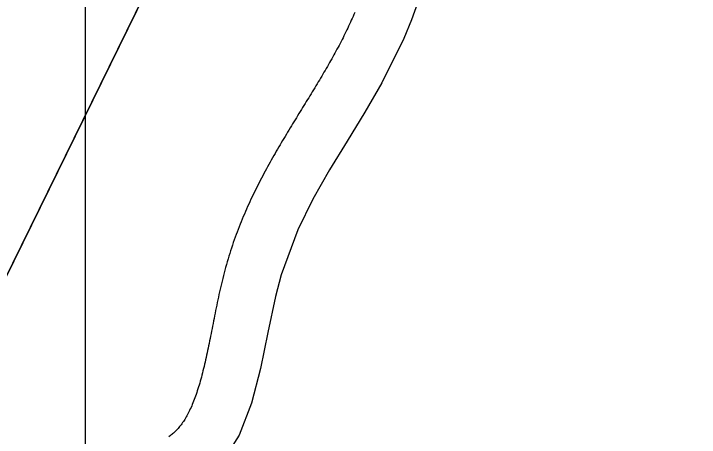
# Model space of a CAD drawing. Header units: millimetres. Extents: x -600 to 1200, y -204 to 1404.
# Drawn here: x -28.9 to 247.5, y 779.5 to 950.3 of the extents above; entities that cross this region are included whole.
import ezdxf

# ---------------------------------------------------------------- set-up
doc = ezdxf.new("R2010")
doc.units = ezdxf.units.MM
doc.layers.get('0').update_dxf_attribs({"linetype": 'CONTINUOUS'})
for name, color, linetype in [('EASEMENT', 7, 'CONTINUOUS'), ('PL', 7, 'CONTINUOUS'), ('POND', 7, 'CONTINUOUS'), ('ROW', 7, 'CONTINUOUS')]:
    doc.layers.add(name, color=color, linetype=linetype)

msp = doc.modelspace()

# ---------------------------------------------------------------- linework, layer by layer
at = {"color": 96}
msp.add_lwpolyline([(0, 1200), (0, 0), (1200, 0), (1200, 1200), (0, 1200)], dxfattribs=at)
at = {"layer": 'EASEMENT', "color": 7, "linetype": 'CONTINUOUS'}
msp.add_lwpolyline([(108.58, 950.74), (108.24, 949.95), (107.9, 949.16), (107.55, 948.37), (107.2, 947.59), (106.85, 946.81), (106.49, 946.03), (106.13, 945.25), (105.76, 944.47), (105.39, 943.69), (105.01, 942.91), (104.63, 942.14), (104.25, 941.36), (103.86, 940.59), (103.46, 939.81), (103.07, 939.04), (102.66, 938.26), (102.26, 937.49), (101.85, 936.72), (101.43, 935.94), (101.02, 935.17), (100.6, 934.4), (100.17, 933.62), (99.74, 932.85), (99.31, 932.08), (98.87, 931.3), (98.44, 930.53), (97.99, 929.75), (97.55, 928.97), (97.1, 928.2), (96.65, 927.42), (96.19, 926.64), (95.73, 925.86), (95.27, 925.08), (94.81, 924.3), (94.34, 923.52), (93.87, 922.73), (93.4, 921.95), (92.93, 921.16), (92.45, 920.37), (91.97, 919.58), (91.49, 918.79), (91, 918), (90.52, 917.21), (90.03, 916.41), (89.54, 915.61), (89.05, 914.81), (88.56, 914.01), (88.06, 913.21), (87.57, 912.4), (87.07, 911.59), (86.57, 910.78), (86.07, 909.97), (85.57, 909.15), (85.06, 908.33), (84.56, 907.51), (84.06, 906.69), (83.55, 905.86), (83.05, 905.03), (82.54, 904.2), (82.03, 903.36), (81.53, 902.52), (81.02, 901.68), (80.51, 900.83), (80, 899.98), (79.5, 899.13), (78.99, 898.27), (78.48, 897.41), (77.98, 896.55), (77.47, 895.68), (76.97, 894.81), (76.46, 893.93), (75.96, 893.06), (75.46, 892.17), (74.96, 891.28), (74.46, 890.39), (73.96, 889.49), (73.47, 888.59), (72.97, 887.69), (72.48, 886.78), (71.99, 885.86), (71.5, 884.94), (71.02, 884.01), (70.53, 883.08), (70.05, 882.15), (69.57, 881.21), (69.1, 880.26), (68.62, 879.31), (68.15, 878.35), (67.69, 877.39), (67.22, 876.42), (66.77, 875.45), (66.31, 874.47), (65.86, 873.49), (65.41, 872.5), (64.97, 871.5), (64.53, 870.5), (64.09, 869.49), (63.66, 868.48), (63.23, 867.46), (62.81, 866.43), (62.4, 865.4), (61.99, 864.36), (61.58, 863.31), (61.18, 862.26), (60.79, 861.2), (60.4, 860.14), (60.02, 859.07), (59.64, 857.99), (59.27, 856.91), (58.91, 855.82), (58.55, 854.72), (58.2, 853.61), (57.86, 852.5), (57.52, 851.39), (57.19, 850.27), (56.87, 849.15), (56.56, 848.03), (56.26, 846.92), (55.97, 845.81), (55.68, 844.7), (55.41, 843.59), (55.13, 842.49), (54.87, 841.39), (54.61, 840.3), (54.36, 839.2), (54.11, 838.12), (53.87, 837.03), (53.64, 835.95), (53.41, 834.88), (53.18, 833.8), (52.95, 832.74), (52.73, 831.67), (52.52, 830.62), (52.3, 829.56), (52.09, 828.52), (51.88, 827.47), (51.68, 826.44), (51.47, 825.41), (51.27, 824.38), (51.07, 823.36), (50.87, 822.35), (50.67, 821.35), (50.47, 820.35), (50.27, 819.36), (50.07, 818.37), (49.87, 817.39), (49.68, 816.42), (49.48, 815.46), (49.28, 814.51), (49.08, 813.56), (48.87, 812.63), (48.67, 811.7), (48.47, 810.78), (48.26, 809.87), (48.05, 808.97), (47.85, 808.09), (47.63, 807.21), (47.42, 806.34), (47.21, 805.48), (46.99, 804.63), (46.77, 803.8), (46.54, 802.97), (46.32, 802.16), (46.09, 801.36), (45.86, 800.57), (45.62, 799.8), (45.38, 799.03), (45.14, 798.28), (44.9, 797.55), (44.66, 796.82), (44.41, 796.12), (44.16, 795.42), (43.9, 794.74), (43.65, 794.07), (43.39, 793.42), (43.12, 792.78), (42.86, 792.16), (42.59, 791.55), (42.32, 790.96), (42.05, 790.38), (41.77, 789.82), (41.49, 789.27), (41.21, 788.74), (40.93, 788.22), (40.65, 787.72), (40.36, 787.23), (40.08, 786.76), (39.79, 786.3), (39.5, 785.86), (39.21, 785.43), (38.91, 785.01), (38.62, 784.61), (38.32, 784.22), (38.02, 783.84), (37.72, 783.47), (37.42, 783.12), (37.11, 782.78), (36.8, 782.44), (36.49, 782.12), (36.17, 781.81), (35.85, 781.51), (35.53, 781.21), (35.2, 780.92), (34.86, 780.64), (34.51, 780.37), (34.16, 780.1), (33.81, 779.85), (33.65, 779.73), (33.65, 779.73)], dxfattribs=at)
at = {"layer": 'PL', "color": 7}
msp.add_lwpolyline([(1181.44, 782.69), (753.88, -88.65), (256.27, -69.89), (254.14, -203.85), (30.87, -201.22), (-460.15, -28.45), (179.18, 1274.49), (1181.44, 782.69)], dxfattribs=at)
at = {"layer": 'POND', "color": 7}
msp.add_lwpolyline([(136.27, 961.38), (131.45, 947.75), (128.35, 940.21), (119.49, 922.42), (112.6, 910.55), (105.49, 898.92), (98.44, 887.3), (91.74, 875.45), (85.69, 863.15), (78.9, 844.96), (76.61, 836.3), (73.52, 821.81), (70.56, 807.28), (66.98, 793.29), (62.05, 780.45), (55.01, 769.34)], dxfattribs=at)
at = {"layer": 'ROW', "color": 7, "linetype": 'CONTINUOUS'}
msp.add_lwpolyline([(218.52, 1354.67), (-286.72, 325.01)], dxfattribs=at)

doc.saveas('drawing.dxf')
